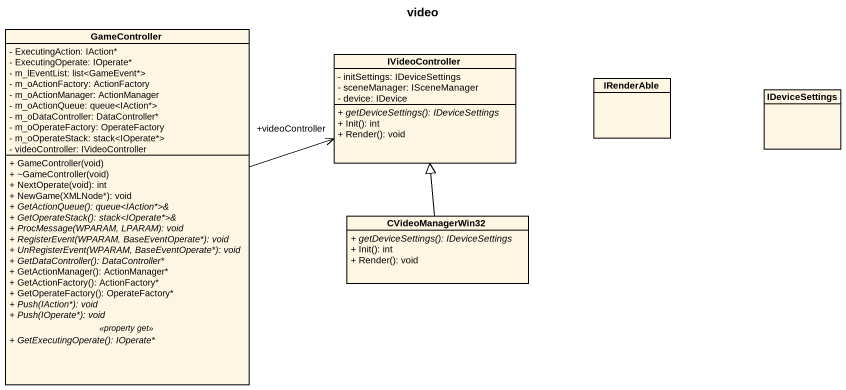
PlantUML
@startuml
title video
hide circle
hide empty members
skinparam classAttributeIconSize 0
class GameController {
  - ExecutingAction: IAction*
  - ExecutingOperate: IOperate*
  - m_lEventList: list<GameEvent*>
  - m_oActionFactory: ActionFactory
  - m_oActionManager: ActionManager
  - m_oActionQueue: queue<IAction*>
  - m_oDataController: DataController*
  - m_oOperateFactory: OperateFactory
  - m_oOperateStack: stack<IOperate*>
  - videoController: IVideoController
  --
  + GameController(void)
  + ~GameController(void)
  + NextOperate(void): int
  + NewGame(XMLNode*): void
  {abstract} + GetActionQueue(): queue<IAction*>&
  {abstract} + GetOperateStack(): stack<IOperate*>&
  {abstract} + ProcMessage(WPARAM, LPARAM): void
  {abstract} + RegisterEvent(WPARAM, BaseEventOperate*): void
  {abstract} + UnRegisterEvent(WPARAM, BaseEventOperate*): void
  {abstract} + GetDataController(): DataController*
  + GetActionManager(): ActionManager*
  + GetActionFactory(): ActionFactory*
  + GetOperateFactory(): OperateFactory*
  {abstract} + Push(IAction*): void
  {abstract} + Push(IOperate*): void
  .. <<property get>> ..
  {abstract} + GetExecutingOperate(): IOperate*
}
class IVideoController {
  - initSettings: IDeviceSettings
  - sceneManager: ISceneManager
  - device: IDevice
  {abstract} + getDeviceSettings(): IDeviceSettings
  + Init(): int
  + Render(): void
}
class IRenderAble
class IDeviceSettings
class CVideoManagerWin32 {
  {abstract} + getDeviceSettings(): IDeviceSettings
  + Init(): int
  + Render(): void
}
GameController -right-> "+videoController" IVideoController
CVideoManagerWin32 -up-|> IVideoController
@enduml
